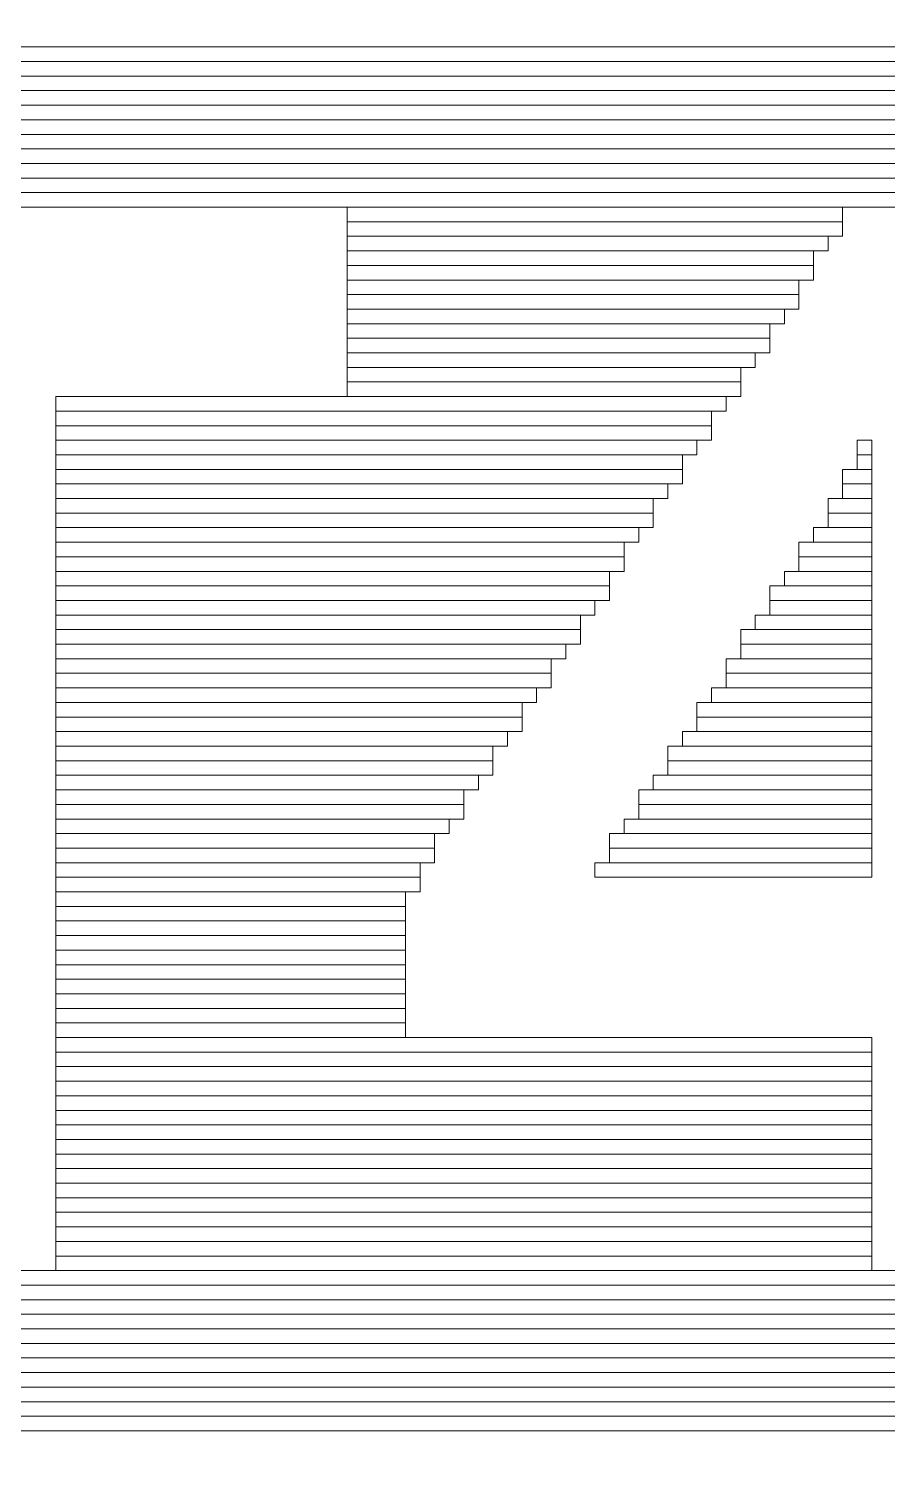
# Model space of a CAD drawing. Header units: millimetres. Extents: x -90 to 99, y -65 to 67.
# Drawn here: x 67.919 to 69.415, y 31.823 to 34.336 of the extents above; entities that cross this region are included whole.
import ezdxf

# ---------------------------------------------------------------- set-up
doc = ezdxf.new("R2010")
doc.units = ezdxf.units.MM
doc.header["$MEASUREMENT"] = 0
doc.layers.add('BG_OUTLINE', color=7, linetype='Continuous')
doc.layers.add('MA_PEN3', color=7, linetype='Continuous')

msp = doc.modelspace()

# ---------------------------------------------------------------- linework, layer by layer
at = {"layer": 'BG_OUTLINE', "color": 3, "lineweight": 9}
msp.add_open_spline([(-71.7269, -61.8795), (-71.7269, -61.8795), (-71.7343, 42.2681), (-71.7343, 42.2681), (-71.7343, 42.2681), (-71.7348, 43.0066), (-71.4419, 43.715), (-70.92, 44.2375), (-70.92, 44.2375), (-70.3982, 44.76), (-69.6866, 45.0538), (-68.9482, 45.0543), (-68.9482, 45.0543), (-68.9482, 45.0543), (75.2046, 45.0543), (75.2046, 45.0543), (75.2046, 45.0543), (76.8319, 45.0552), (78.1763, 43.7805), (78.2661, 42.1556), (78.2661, 42.1556), (78.2661, 42.1556), (78.2661, 31.2814), (78.2661, 31.2814), (78.2661, 31.2814), (78.2661, 31.2814), (72.2646, 31.2814), (72.2646, 31.2814), (72.2646, 31.2814), (72.2646, 31.2814), (72.2646, 26.9814), (72.2646, 26.9814), (72.2646, 26.9814), (72.2646, 26.9814), (78.2661, 26.9814), (78.2661, 26.9814), (78.2661, 26.9814), (78.2661, 26.9814), (78.2661, 18.6553), (78.2661, 18.6553), (78.2661, 18.6553), (78.2661, 18.6553), (72.2496, 18.6553), (72.2496, 18.6553), (72.2496, 18.6553), (72.2496, 18.6553), (72.2496, 14.3553), (72.2496, 14.3553), (72.2496, 14.3553), (72.2496, 14.3553), (78.2661, 14.3553), (78.2661, 14.3553), (78.2661, 14.3553), (78.2661, 14.3553), (78.2661, 9.255), (78.2661, 9.255), (78.2661, 9.255), (78.2661, 9.255), (72.2648, 9.255), (72.2648, 9.255), (72.2648, 9.255), (72.2648, 9.255), (72.2648, 4.955), (72.2648, 4.955), (72.2648, 4.955), (72.2648, 4.955), (78.2661, 4.955), (78.2661, 4.955), (78.2661, 4.955), (78.2661, 4.955), (78.2661, -3.3762), (78.2661, -3.3762), (78.2661, -3.3762), (78.2661, -3.3762), (72.2445, -3.3762), (72.2445, -3.3762), (72.2445, -3.3762), (72.2445, -3.3762), (72.2445, -7.6762), (72.2445, -7.6762), (72.2445, -7.6762), (72.2445, -7.6762), (78.2661, -7.6762), (78.2661, -7.6762), (78.2661, -7.6762), (78.2661, -7.6762), (78.2661, -12.7615), (78.2661, -12.7615), (78.2661, -12.7615), (78.2661, -12.7615), (72.2651, -12.7615), (72.2651, -12.7615), (72.2651, -12.7615), (72.2651, -12.7615), (72.2651, -17.0615), (72.2651, -17.0615), (72.2651, -17.0615), (72.2651, -17.0615), (78.2661, -17.0615), (78.2661, -17.0615), (78.2661, -17.0615), (78.2661, -17.0615), (78.2661, -25.4097), (78.2661, -25.4097), (78.2661, -25.4097), (78.2661, -25.4097), (72.2656, -25.4097), (72.2656, -25.4097), (72.2656, -25.4097), (72.2656, -25.4097), (72.2656, -29.7097), (72.2656, -29.7097), (72.2656, -29.7097), (72.2656, -29.7097), (78.2661, -29.7097), (78.2661, -29.7097), (78.2661, -29.7097), (78.2661, -29.7097), (78.2661, -34.793), (78.2661, -34.793), (78.2661, -34.793), (78.2661, -34.793), (72.2679, -34.793), (72.2679, -34.793), (72.2679, -34.793), (72.2679, -34.793), (72.2679, -39.0929), (72.2679, -39.0929), (72.2679, -39.0929), (72.2679, -39.0929), (78.2661, -39.0929), (78.2661, -39.0929), (78.2661, -39.0929), (78.2661, -39.0929), (78.2661, -47.4269), (78.2661, -47.4269), (78.2661, -47.4269), (78.2661, -47.4269), (72.2679, -47.4269), (72.2679, -47.4269), (72.2679, -47.4269), (72.2679, -47.4269), (72.2679, -51.7269), (72.2679, -51.7269), (72.2679, -51.7269), (72.2679, -51.7269), (78.2661, -51.7269), (78.2661, -51.7269), (78.2661, -51.7269), (78.2661, -51.7269), (78.2661, -51.8138), (78.2661, -51.8138), (78.2661, -51.8138), (78.2661, -51.8138), (78.2656, -61.8468), (78.2656, -61.8468), (78.2656, -61.8468), (78.2661, -62.6669), (77.9407, -63.4536), (77.3612, -64.0339), (77.3612, -64.0339), (76.7817, -64.6142), (75.9915, -64.9405), (75.1713, -64.941), (75.1713, -64.941), (75.1713, -64.941), (-68.6609, -64.9456), (-68.6609, -64.9456), (-68.6609, -64.9456), (-69.4735, -64.9461), (-70.2531, -64.6237), (-70.8281, -64.0495), (-70.8281, -64.0495), (-71.4031, -63.4752), (-71.7264, -62.6922), (-71.7269, -61.8795)], degree=3, knots=[0, 0, 0, 0, 0.022727, 0.022727, 0.022727, 0.022727, 0.045455, 0.045455, 0.045455, 0.045455, 0.068182, 0.068182, 0.068182, 0.068182, 0.090909, 0.090909, 0.090909, 0.090909, 0.113636, 0.113636, 0.113636, 0.113636, 0.136364, 0.136364, 0.136364, 0.136364, 0.159091, 0.159091, 0.159091, 0.159091, 0.181818, 0.181818, 0.181818, 0.181818, 0.204545, 0.204545, 0.204545, 0.204545, 0.227273, 0.227273, 0.227273, 0.227273, 0.25, 0.25, 0.25, 0.25, 0.272727, 0.272727, 0.272727, 0.272727, 0.295455, 0.295455, 0.295455, 0.295455, 0.318182, 0.318182, 0.318182, 0.318182, 0.340909, 0.340909, 0.340909, 0.340909, 0.363636, 0.363636, 0.363636, 0.363636, 0.386364, 0.386364, 0.386364, 0.386364, 0.409091, 0.409091, 0.409091, 0.409091, 0.431818, 0.431818, 0.431818, 0.431818, 0.454545, 0.454545, 0.454545, 0.454545, 0.477273, 0.477273, 0.477273, 0.477273, 0.5, 0.5, 0.5, 0.5, 0.522727, 0.522727, 0.522727, 0.522727, 0.545455, 0.545455, 0.545455, 0.545455, 0.568182, 0.568182, 0.568182, 0.568182, 0.590909, 0.590909, 0.590909, 0.590909, 0.613636, 0.613636, 0.613636, 0.613636, 0.636364, 0.636364, 0.636364, 0.636364, 0.659091, 0.659091, 0.659091, 0.659091, 0.681818, 0.681818, 0.681818, 0.681818, 0.704545, 0.704545, 0.704545, 0.704545, 0.727273, 0.727273, 0.727273, 0.727273, 0.75, 0.75, 0.75, 0.75, 0.772727, 0.772727, 0.772727, 0.772727, 0.795455, 0.795455, 0.795455, 0.795455, 0.818182, 0.818182, 0.818182, 0.818182, 0.840909, 0.840909, 0.840909, 0.840909, 0.863636, 0.863636, 0.863636, 0.863636, 0.886364, 0.886364, 0.886364, 0.886364, 0.909091, 0.909091, 0.909091, 0.909091, 0.931818, 0.931818, 0.931818, 0.931818, 0.954545, 0.954545, 0.954545, 0.954545, 0.977273, 0.977273, 0.977273, 0.977273, 1, 1, 1, 1], dxfattribs=at)
at = {"layer": 'MA_PEN3', "color": 5, "lineweight": 9}
for points in [[(63.1904, 34.2793), (63.1904, 34.2793), (63.1904, 34.3047), (63.1904, 34.3047), (63.1904, 34.3047), (63.1904, 34.3047), (70.3532, 34.3047), (70.3532, 34.3047), (70.3532, 34.3047), (70.3532, 34.3047), (70.3532, 34.2793), (70.3532, 34.2793), (70.3532, 34.2793), (70.3532, 34.2793), (63.1904, 34.2793), (63.1904, 34.2793)], [(63.1904, 34.2539), (63.1904, 34.2539), (63.1904, 34.2793), (63.1904, 34.2793), (63.1904, 34.2793), (63.1904, 34.2793), (70.3532, 34.2793), (70.3532, 34.2793), (70.3532, 34.2793), (70.3532, 34.2793), (70.3532, 34.2539), (70.3532, 34.2539), (70.3532, 34.2539), (70.3532, 34.2539), (63.1904, 34.2539), (63.1904, 34.2539)], [(63.1904, 34.2285), (63.1904, 34.2285), (63.1904, 34.2539), (63.1904, 34.2539), (63.1904, 34.2539), (63.1904, 34.2539), (70.3532, 34.2539), (70.3532, 34.2539), (70.3532, 34.2539), (70.3532, 34.2539), (70.3532, 34.2285), (70.3532, 34.2285), (70.3532, 34.2285), (70.3532, 34.2285), (63.1904, 34.2285), (63.1904, 34.2285)], [(63.1904, 34.2031), (63.1904, 34.2031), (63.1904, 34.2285), (63.1904, 34.2285), (63.1904, 34.2285), (63.1904, 34.2285), (70.3532, 34.2285), (70.3532, 34.2285), (70.3532, 34.2285), (70.3532, 34.2285), (70.3532, 34.2031), (70.3532, 34.2031), (70.3532, 34.2031), (70.3532, 34.2031), (63.1904, 34.2031), (63.1904, 34.2031)], [(63.1904, 34.1777), (63.1904, 34.1777), (63.1904, 34.2031), (63.1904, 34.2031), (63.1904, 34.2031), (63.1904, 34.2031), (70.3532, 34.2031), (70.3532, 34.2031), (70.3532, 34.2031), (70.3532, 34.2031), (70.3532, 34.1777), (70.3532, 34.1777), (70.3532, 34.1777), (70.3532, 34.1777), (63.1904, 34.1777), (63.1904, 34.1777)], [(63.1904, 34.1523), (63.1904, 34.1523), (63.1904, 34.1777), (63.1904, 34.1777), (63.1904, 34.1777), (63.1904, 34.1777), (70.3532, 34.1777), (70.3532, 34.1777), (70.3532, 34.1777), (70.3532, 34.1777), (70.3532, 34.1523), (70.3532, 34.1523), (70.3532, 34.1523), (70.3532, 34.1523), (63.1904, 34.1523), (63.1904, 34.1523)], [(63.1904, 34.1269), (63.1904, 34.1269), (63.1904, 34.1523), (63.1904, 34.1523), (63.1904, 34.1523), (63.1904, 34.1523), (70.3532, 34.1523), (70.3532, 34.1523), (70.3532, 34.1523), (70.3532, 34.1523), (70.3532, 34.1269), (70.3532, 34.1269), (70.3532, 34.1269), (70.3532, 34.1269), (63.1904, 34.1269), (63.1904, 34.1269)], [(63.1904, 34.1015), (63.1904, 34.1015), (63.1904, 34.1269), (63.1904, 34.1269), (63.1904, 34.1269), (63.1904, 34.1269), (70.3532, 34.1269), (70.3532, 34.1269), (70.3532, 34.1269), (70.3532, 34.1269), (70.3532, 34.1015), (70.3532, 34.1015), (70.3532, 34.1015), (70.3532, 34.1015), (63.1904, 34.1015), (63.1904, 34.1015)], [(63.1904, 34.0761), (63.1904, 34.0761), (63.1904, 34.1015), (63.1904, 34.1015), (63.1904, 34.1015), (63.1904, 34.1015), (70.3532, 34.1015), (70.3532, 34.1015), (70.3532, 34.1015), (70.3532, 34.1015), (70.3532, 34.0761), (70.3532, 34.0761), (70.3532, 34.0761), (70.3532, 34.0761), (63.1904, 34.0761), (63.1904, 34.0761)], [(63.1904, 34.0507), (63.1904, 34.0507), (63.1904, 34.0761), (63.1904, 34.0761), (63.1904, 34.0761), (63.1904, 34.0761), (70.3532, 34.0761), (70.3532, 34.0761), (70.3532, 34.0761), (70.3532, 34.0761), (70.3532, 34.0507), (70.3532, 34.0507), (70.3532, 34.0507), (70.3532, 34.0507), (63.1904, 34.0507), (63.1904, 34.0507)], [(64.5874, 34.0253), (64.5874, 34.0253), (64.5874, 34.0507), (64.5874, 34.0507), (64.5874, 34.0507), (64.5874, 34.0507), (70.3532, 34.0507), (70.3532, 34.0507), (70.3532, 34.0507), (70.3532, 34.0507), (70.3532, 34.0253), (70.3532, 34.0253), (70.3532, 34.0253), (70.3532, 34.0253), (64.5874, 34.0253), (64.5874, 34.0253)], [(68.4736, 33.9999), (68.4736, 33.9999), (68.4736, 34.0253), (68.4736, 34.0253), (68.4736, 34.0253), (68.4736, 34.0253), (69.3371, 34.0253), (69.3371, 34.0253), (69.3371, 34.0253), (69.3371, 34.0253), (69.3371, 33.9999), (69.3371, 33.9999), (69.3371, 33.9999), (69.3371, 33.9999), (68.4736, 33.9999), (68.4736, 33.9999)], [(68.4736, 33.9745), (68.4736, 33.9745), (68.4736, 33.9999), (68.4736, 33.9999), (68.4736, 33.9999), (68.4736, 33.9999), (69.3371, 33.9999), (69.3371, 33.9999), (69.3371, 33.9999), (69.3371, 33.9999), (69.3371, 33.9745), (69.3371, 33.9745), (69.3371, 33.9745), (69.3371, 33.9745), (68.4736, 33.9745), (68.4736, 33.9745)], [(68.4736, 33.9491), (68.4736, 33.9491), (68.4736, 33.9745), (68.4736, 33.9745), (68.4736, 33.9745), (68.4736, 33.9745), (69.3118, 33.9745), (69.3118, 33.9745), (69.3118, 33.9745), (69.3118, 33.9745), (69.3118, 33.9491), (69.3118, 33.9491), (69.3118, 33.9491), (69.3118, 33.9491), (68.4736, 33.9491), (68.4736, 33.9491)], [(68.4736, 33.9237), (68.4736, 33.9237), (68.4736, 33.9491), (68.4736, 33.9491), (68.4736, 33.9491), (68.4736, 33.9491), (69.2864, 33.9491), (69.2864, 33.9491), (69.2864, 33.9491), (69.2864, 33.9491), (69.2864, 33.9237), (69.2864, 33.9237), (69.2864, 33.9237), (69.2864, 33.9237), (68.4736, 33.9237), (68.4736, 33.9237)], [(68.4736, 33.8983), (68.4736, 33.8983), (68.4736, 33.9237), (68.4736, 33.9237), (68.4736, 33.9237), (68.4736, 33.9237), (69.2864, 33.9237), (69.2864, 33.9237), (69.2864, 33.9237), (69.2864, 33.9237), (69.2864, 33.8983), (69.2864, 33.8983), (69.2864, 33.8983), (69.2864, 33.8983), (68.4736, 33.8983), (68.4736, 33.8983)], [(68.4736, 33.8729), (68.4736, 33.8729), (68.4736, 33.8983), (68.4736, 33.8983), (68.4736, 33.8983), (68.4736, 33.8983), (69.2609, 33.8983), (69.2609, 33.8983), (69.2609, 33.8983), (69.2609, 33.8983), (69.2609, 33.8729), (69.2609, 33.8729), (69.2609, 33.8729), (69.2609, 33.8729), (68.4736, 33.8729), (68.4736, 33.8729)], [(68.4736, 33.8475), (68.4736, 33.8475), (68.4736, 33.8729), (68.4736, 33.8729), (68.4736, 33.8729), (68.4736, 33.8729), (69.2609, 33.8729), (69.2609, 33.8729), (69.2609, 33.8729), (69.2609, 33.8729), (69.2609, 33.8475), (69.2609, 33.8475), (69.2609, 33.8475), (69.2609, 33.8475), (68.4736, 33.8475), (68.4736, 33.8475)], [(68.4736, 33.8221), (68.4736, 33.8221), (68.4736, 33.8475), (68.4736, 33.8475), (68.4736, 33.8475), (68.4736, 33.8475), (69.2356, 33.8475), (69.2356, 33.8475), (69.2356, 33.8475), (69.2356, 33.8475), (69.2356, 33.8221), (69.2356, 33.8221), (69.2356, 33.8221), (69.2356, 33.8221), (68.4736, 33.8221), (68.4736, 33.8221)], [(68.4736, 33.7967), (68.4736, 33.7967), (68.4736, 33.8221), (68.4736, 33.8221), (68.4736, 33.8221), (68.4736, 33.8221), (69.2102, 33.8221), (69.2102, 33.8221), (69.2102, 33.8221), (69.2102, 33.8221), (69.2102, 33.7967), (69.2102, 33.7967), (69.2102, 33.7967), (69.2102, 33.7967), (68.4736, 33.7967), (68.4736, 33.7967)], [(68.4736, 33.7713), (68.4736, 33.7713), (68.4736, 33.7967), (68.4736, 33.7967), (68.4736, 33.7967), (68.4736, 33.7967), (69.2102, 33.7967), (69.2102, 33.7967), (69.2102, 33.7967), (69.2102, 33.7967), (69.2102, 33.7713), (69.2102, 33.7713), (69.2102, 33.7713), (69.2102, 33.7713), (68.4736, 33.7713), (68.4736, 33.7713)], [(68.4736, 33.7459), (68.4736, 33.7459), (68.4736, 33.7713), (68.4736, 33.7713), (68.4736, 33.7713), (68.4736, 33.7713), (69.1847, 33.7713), (69.1847, 33.7713), (69.1847, 33.7713), (69.1847, 33.7713), (69.1847, 33.7459), (69.1847, 33.7459), (69.1847, 33.7459), (69.1847, 33.7459), (68.4736, 33.7459), (68.4736, 33.7459)], [(68.4736, 33.7205), (68.4736, 33.7205), (68.4736, 33.7459), (68.4736, 33.7459), (68.4736, 33.7459), (68.4736, 33.7459), (69.1594, 33.7459), (69.1594, 33.7459), (69.1594, 33.7459), (69.1594, 33.7459), (69.1594, 33.7205), (69.1594, 33.7205), (69.1594, 33.7205), (69.1594, 33.7205), (68.4736, 33.7205), (68.4736, 33.7205)], [(68.4736, 33.6951), (68.4736, 33.6951), (68.4736, 33.7205), (68.4736, 33.7205), (68.4736, 33.7205), (68.4736, 33.7205), (69.1594, 33.7205), (69.1594, 33.7205), (69.1594, 33.7205), (69.1594, 33.7205), (69.1594, 33.6951), (69.1594, 33.6951), (69.1594, 33.6951), (69.1594, 33.6951), (68.4736, 33.6951), (68.4736, 33.6951)], [(67.9656, 33.6697), (67.9656, 33.6697), (67.9656, 33.6951), (67.9656, 33.6951), (67.9656, 33.6951), (67.9656, 33.6951), (69.134, 33.6951), (69.134, 33.6951), (69.134, 33.6951), (69.134, 33.6951), (69.134, 33.6697), (69.134, 33.6697), (69.134, 33.6697), (69.134, 33.6697), (67.9656, 33.6697), (67.9656, 33.6697)], [(67.9656, 33.6443), (67.9656, 33.6443), (67.9656, 33.6697), (67.9656, 33.6697), (67.9656, 33.6697), (67.9656, 33.6697), (69.1085, 33.6697), (69.1085, 33.6697), (69.1085, 33.6697), (69.1085, 33.6697), (69.1085, 33.6443), (69.1085, 33.6443), (69.1085, 33.6443), (69.1085, 33.6443), (67.9656, 33.6443), (67.9656, 33.6443)], [(67.9656, 33.6189), (67.9656, 33.6189), (67.9656, 33.6443), (67.9656, 33.6443), (67.9656, 33.6443), (67.9656, 33.6443), (69.1085, 33.6443), (69.1085, 33.6443), (69.1085, 33.6443), (69.1085, 33.6443), (69.1085, 33.6189), (69.1085, 33.6189), (69.1085, 33.6189), (69.1085, 33.6189), (67.9656, 33.6189), (67.9656, 33.6189)], [(67.9656, 33.5935), (67.9656, 33.5935), (67.9656, 33.6189), (67.9656, 33.6189), (67.9656, 33.6189), (67.9656, 33.6189), (69.0832, 33.6189), (69.0832, 33.6189), (69.0832, 33.6189), (69.0832, 33.6189), (69.0832, 33.5935), (69.0832, 33.5935), (69.0832, 33.5935), (69.0832, 33.5935), (67.9656, 33.5935), (67.9656, 33.5935)], [(69.3626, 33.5935), (69.3626, 33.5935), (69.3626, 33.6189), (69.3626, 33.6189), (69.3626, 33.6189), (69.3626, 33.6189), (69.388, 33.6189), (69.388, 33.6189), (69.388, 33.6189), (69.388, 33.6189), (69.388, 33.5935), (69.388, 33.5935), (69.388, 33.5935), (69.388, 33.5935), (69.3626, 33.5935), (69.3626, 33.5935)], [(67.9656, 33.5681), (67.9656, 33.5681), (67.9656, 33.5935), (67.9656, 33.5935), (67.9656, 33.5935), (67.9656, 33.5935), (69.0578, 33.5935), (69.0578, 33.5935), (69.0578, 33.5935), (69.0578, 33.5935), (69.0578, 33.5681), (69.0578, 33.5681), (69.0578, 33.5681), (69.0578, 33.5681), (67.9656, 33.5681), (67.9656, 33.5681)], [(69.3626, 33.5681), (69.3626, 33.5681), (69.3626, 33.5935), (69.3626, 33.5935), (69.3626, 33.5935), (69.3626, 33.5935), (69.388, 33.5935), (69.388, 33.5935), (69.388, 33.5935), (69.388, 33.5935), (69.388, 33.5681), (69.388, 33.5681), (69.388, 33.5681), (69.388, 33.5681), (69.3626, 33.5681), (69.3626, 33.5681)], [(67.9656, 33.5427), (67.9656, 33.5427), (67.9656, 33.5681), (67.9656, 33.5681), (67.9656, 33.5681), (67.9656, 33.5681), (69.0578, 33.5681), (69.0578, 33.5681), (69.0578, 33.5681), (69.0578, 33.5681), (69.0578, 33.5427), (69.0578, 33.5427), (69.0578, 33.5427), (69.0578, 33.5427), (67.9656, 33.5427), (67.9656, 33.5427)], [(69.3371, 33.5427), (69.3371, 33.5427), (69.3371, 33.5681), (69.3371, 33.5681), (69.3371, 33.5681), (69.3371, 33.5681), (69.388, 33.5681), (69.388, 33.5681), (69.388, 33.5681), (69.388, 33.5681), (69.388, 33.5427), (69.388, 33.5427), (69.388, 33.5427), (69.388, 33.5427), (69.3371, 33.5427), (69.3371, 33.5427)], [(67.9656, 33.5173), (67.9656, 33.5173), (67.9656, 33.5427), (67.9656, 33.5427), (67.9656, 33.5427), (67.9656, 33.5427), (69.0323, 33.5427), (69.0323, 33.5427), (69.0323, 33.5427), (69.0323, 33.5427), (69.0323, 33.5173), (69.0323, 33.5173), (69.0323, 33.5173), (69.0323, 33.5173), (67.9656, 33.5173), (67.9656, 33.5173)], [(69.3371, 33.5173), (69.3371, 33.5173), (69.3371, 33.5427), (69.3371, 33.5427), (69.3371, 33.5427), (69.3371, 33.5427), (69.388, 33.5427), (69.388, 33.5427), (69.388, 33.5427), (69.388, 33.5427), (69.388, 33.5173), (69.388, 33.5173), (69.388, 33.5173), (69.388, 33.5173), (69.3371, 33.5173), (69.3371, 33.5173)], [(67.9656, 33.4919), (67.9656, 33.4919), (67.9656, 33.5173), (67.9656, 33.5173), (67.9656, 33.5173), (67.9656, 33.5173), (69.007, 33.5173), (69.007, 33.5173), (69.007, 33.5173), (69.007, 33.5173), (69.007, 33.4919), (69.007, 33.4919), (69.007, 33.4919), (69.007, 33.4919), (67.9656, 33.4919), (67.9656, 33.4919)], [(69.3118, 33.4919), (69.3118, 33.4919), (69.3118, 33.5173), (69.3118, 33.5173), (69.3118, 33.5173), (69.3118, 33.5173), (69.388, 33.5173), (69.388, 33.5173), (69.388, 33.5173), (69.388, 33.5173), (69.388, 33.4919), (69.388, 33.4919), (69.388, 33.4919), (69.388, 33.4919), (69.3118, 33.4919), (69.3118, 33.4919)], [(67.9656, 33.4665), (67.9656, 33.4665), (67.9656, 33.4919), (67.9656, 33.4919), (67.9656, 33.4919), (67.9656, 33.4919), (69.007, 33.4919), (69.007, 33.4919), (69.007, 33.4919), (69.007, 33.4919), (69.007, 33.4665), (69.007, 33.4665), (69.007, 33.4665), (69.007, 33.4665), (67.9656, 33.4665), (67.9656, 33.4665)], [(69.3118, 33.4665), (69.3118, 33.4665), (69.3118, 33.4919), (69.3118, 33.4919), (69.3118, 33.4919), (69.3118, 33.4919), (69.388, 33.4919), (69.388, 33.4919), (69.388, 33.4919), (69.388, 33.4919), (69.388, 33.4665), (69.388, 33.4665), (69.388, 33.4665), (69.388, 33.4665), (69.3118, 33.4665), (69.3118, 33.4665)], [(67.9656, 33.4411), (67.9656, 33.4411), (67.9656, 33.4665), (67.9656, 33.4665), (67.9656, 33.4665), (67.9656, 33.4665), (68.9816, 33.4665), (68.9816, 33.4665), (68.9816, 33.4665), (68.9816, 33.4665), (68.9816, 33.4411), (68.9816, 33.4411), (68.9816, 33.4411), (68.9816, 33.4411), (67.9656, 33.4411), (67.9656, 33.4411)], [(69.2864, 33.4411), (69.2864, 33.4411), (69.2864, 33.4665), (69.2864, 33.4665), (69.2864, 33.4665), (69.2864, 33.4665), (69.388, 33.4665), (69.388, 33.4665), (69.388, 33.4665), (69.388, 33.4665), (69.388, 33.4411), (69.388, 33.4411), (69.388, 33.4411), (69.388, 33.4411), (69.2864, 33.4411), (69.2864, 33.4411)], [(67.9656, 33.4157), (67.9656, 33.4157), (67.9656, 33.4411), (67.9656, 33.4411), (67.9656, 33.4411), (67.9656, 33.4411), (68.9561, 33.4411), (68.9561, 33.4411), (68.9561, 33.4411), (68.9561, 33.4411), (68.9561, 33.4157), (68.9561, 33.4157), (68.9561, 33.4157), (68.9561, 33.4157), (67.9656, 33.4157), (67.9656, 33.4157)], [(69.2609, 33.4157), (69.2609, 33.4157), (69.2609, 33.4411), (69.2609, 33.4411), (69.2609, 33.4411), (69.2609, 33.4411), (69.388, 33.4411), (69.388, 33.4411), (69.388, 33.4411), (69.388, 33.4411), (69.388, 33.4157), (69.388, 33.4157), (69.388, 33.4157), (69.388, 33.4157), (69.2609, 33.4157), (69.2609, 33.4157)], [(67.9656, 33.3903), (67.9656, 33.3903), (67.9656, 33.4157), (67.9656, 33.4157), (67.9656, 33.4157), (67.9656, 33.4157), (68.9561, 33.4157), (68.9561, 33.4157), (68.9561, 33.4157), (68.9561, 33.4157), (68.9561, 33.3903), (68.9561, 33.3903), (68.9561, 33.3903), (68.9561, 33.3903), (67.9656, 33.3903), (67.9656, 33.3903)], [(69.2609, 33.3903), (69.2609, 33.3903), (69.2609, 33.4157), (69.2609, 33.4157), (69.2609, 33.4157), (69.2609, 33.4157), (69.388, 33.4157), (69.388, 33.4157), (69.388, 33.4157), (69.388, 33.4157), (69.388, 33.3903), (69.388, 33.3903), (69.388, 33.3903), (69.388, 33.3903), (69.2609, 33.3903), (69.2609, 33.3903)], [(67.9656, 33.3649), (67.9656, 33.3649), (67.9656, 33.3903), (67.9656, 33.3903), (67.9656, 33.3903), (67.9656, 33.3903), (68.9308, 33.3903), (68.9308, 33.3903), (68.9308, 33.3903), (68.9308, 33.3903), (68.9308, 33.3649), (68.9308, 33.3649), (68.9308, 33.3649), (68.9308, 33.3649), (67.9656, 33.3649), (67.9656, 33.3649)], [(69.2356, 33.3649), (69.2356, 33.3649), (69.2356, 33.3903), (69.2356, 33.3903), (69.2356, 33.3903), (69.2356, 33.3903), (69.388, 33.3903), (69.388, 33.3903), (69.388, 33.3903), (69.388, 33.3903), (69.388, 33.3649), (69.388, 33.3649), (69.388, 33.3649), (69.388, 33.3649), (69.2356, 33.3649), (69.2356, 33.3649)], [(67.9656, 33.3395), (67.9656, 33.3395), (67.9656, 33.3649), (67.9656, 33.3649), (67.9656, 33.3649), (67.9656, 33.3649), (68.9308, 33.3649), (68.9308, 33.3649), (68.9308, 33.3649), (68.9308, 33.3649), (68.9308, 33.3395), (68.9308, 33.3395), (68.9308, 33.3395), (68.9308, 33.3395), (67.9656, 33.3395), (67.9656, 33.3395)], [(69.2102, 33.3395), (69.2102, 33.3395), (69.2102, 33.3649), (69.2102, 33.3649), (69.2102, 33.3649), (69.2102, 33.3649), (69.388, 33.3649), (69.388, 33.3649), (69.388, 33.3649), (69.388, 33.3649), (69.388, 33.3395), (69.388, 33.3395), (69.388, 33.3395), (69.388, 33.3395), (69.2102, 33.3395), (69.2102, 33.3395)], [(67.9656, 33.3141), (67.9656, 33.3141), (67.9656, 33.3395), (67.9656, 33.3395), (67.9656, 33.3395), (67.9656, 33.3395), (68.9054, 33.3395), (68.9054, 33.3395), (68.9054, 33.3395), (68.9054, 33.3395), (68.9054, 33.3141), (68.9054, 33.3141), (68.9054, 33.3141), (68.9054, 33.3141), (67.9656, 33.3141), (67.9656, 33.3141)], [(69.2102, 33.3141), (69.2102, 33.3141), (69.2102, 33.3395), (69.2102, 33.3395), (69.2102, 33.3395), (69.2102, 33.3395), (69.388, 33.3395), (69.388, 33.3395), (69.388, 33.3395), (69.388, 33.3395), (69.388, 33.3141), (69.388, 33.3141), (69.388, 33.3141), (69.388, 33.3141), (69.2102, 33.3141), (69.2102, 33.3141)], [(67.9656, 33.2887), (67.9656, 33.2887), (67.9656, 33.3141), (67.9656, 33.3141), (67.9656, 33.3141), (67.9656, 33.3141), (68.8799, 33.3141), (68.8799, 33.3141), (68.8799, 33.3141), (68.8799, 33.3141), (68.8799, 33.2887), (68.8799, 33.2887), (68.8799, 33.2887), (68.8799, 33.2887), (67.9656, 33.2887), (67.9656, 33.2887)], [(69.1847, 33.2887), (69.1847, 33.2887), (69.1847, 33.3141), (69.1847, 33.3141), (69.1847, 33.3141), (69.1847, 33.3141), (69.388, 33.3141), (69.388, 33.3141), (69.388, 33.3141), (69.388, 33.3141), (69.388, 33.2887), (69.388, 33.2887), (69.388, 33.2887), (69.388, 33.2887), (69.1847, 33.2887), (69.1847, 33.2887)], [(67.9656, 33.2633), (67.9656, 33.2633), (67.9656, 33.2887), (67.9656, 33.2887), (67.9656, 33.2887), (67.9656, 33.2887), (68.8799, 33.2887), (68.8799, 33.2887), (68.8799, 33.2887), (68.8799, 33.2887), (68.8799, 33.2633), (68.8799, 33.2633), (68.8799, 33.2633), (68.8799, 33.2633), (67.9656, 33.2633), (67.9656, 33.2633)], [(69.1594, 33.2633), (69.1594, 33.2633), (69.1594, 33.2887), (69.1594, 33.2887), (69.1594, 33.2887), (69.1594, 33.2887), (69.388, 33.2887), (69.388, 33.2887), (69.388, 33.2887), (69.388, 33.2887), (69.388, 33.2633), (69.388, 33.2633), (69.388, 33.2633), (69.388, 33.2633), (69.1594, 33.2633), (69.1594, 33.2633)], [(67.9656, 33.2379), (67.9656, 33.2379), (67.9656, 33.2633), (67.9656, 33.2633), (67.9656, 33.2633), (67.9656, 33.2633), (68.8546, 33.2633), (68.8546, 33.2633), (68.8546, 33.2633), (68.8546, 33.2633), (68.8546, 33.2379), (68.8546, 33.2379), (68.8546, 33.2379), (68.8546, 33.2379), (67.9656, 33.2379), (67.9656, 33.2379)], [(69.1594, 33.2379), (69.1594, 33.2379), (69.1594, 33.2633), (69.1594, 33.2633), (69.1594, 33.2633), (69.1594, 33.2633), (69.388, 33.2633), (69.388, 33.2633), (69.388, 33.2633), (69.388, 33.2633), (69.388, 33.2379), (69.388, 33.2379), (69.388, 33.2379), (69.388, 33.2379), (69.1594, 33.2379), (69.1594, 33.2379)], [(67.9656, 33.2125), (67.9656, 33.2125), (67.9656, 33.2379), (67.9656, 33.2379), (67.9656, 33.2379), (67.9656, 33.2379), (68.8292, 33.2379), (68.8292, 33.2379), (68.8292, 33.2379), (68.8292, 33.2379), (68.8292, 33.2125), (68.8292, 33.2125), (68.8292, 33.2125), (68.8292, 33.2125), (67.9656, 33.2125), (67.9656, 33.2125)], [(69.134, 33.2125), (69.134, 33.2125), (69.134, 33.2379), (69.134, 33.2379), (69.134, 33.2379), (69.134, 33.2379), (69.388, 33.2379), (69.388, 33.2379), (69.388, 33.2379), (69.388, 33.2379), (69.388, 33.2125), (69.388, 33.2125), (69.388, 33.2125), (69.388, 33.2125), (69.134, 33.2125), (69.134, 33.2125)], [(67.9656, 33.1871), (67.9656, 33.1871), (67.9656, 33.2125), (67.9656, 33.2125), (67.9656, 33.2125), (67.9656, 33.2125), (68.8292, 33.2125), (68.8292, 33.2125), (68.8292, 33.2125), (68.8292, 33.2125), (68.8292, 33.1871), (68.8292, 33.1871), (68.8292, 33.1871), (68.8292, 33.1871), (67.9656, 33.1871), (67.9656, 33.1871)], [(69.134, 33.1871), (69.134, 33.1871), (69.134, 33.2125), (69.134, 33.2125), (69.134, 33.2125), (69.134, 33.2125), (69.388, 33.2125), (69.388, 33.2125), (69.388, 33.2125), (69.388, 33.2125), (69.388, 33.1871), (69.388, 33.1871), (69.388, 33.1871), (69.388, 33.1871), (69.134, 33.1871), (69.134, 33.1871)], [(67.9656, 33.1617), (67.9656, 33.1617), (67.9656, 33.1871), (67.9656, 33.1871), (67.9656, 33.1871), (67.9656, 33.1871), (68.8037, 33.1871), (68.8037, 33.1871), (68.8037, 33.1871), (68.8037, 33.1871), (68.8037, 33.1617), (68.8037, 33.1617), (68.8037, 33.1617), (68.8037, 33.1617), (67.9656, 33.1617), (67.9656, 33.1617)], [(69.1085, 33.1617), (69.1085, 33.1617), (69.1085, 33.1871), (69.1085, 33.1871), (69.1085, 33.1871), (69.1085, 33.1871), (69.388, 33.1871), (69.388, 33.1871), (69.388, 33.1871), (69.388, 33.1871), (69.388, 33.1617), (69.388, 33.1617), (69.388, 33.1617), (69.388, 33.1617), (69.1085, 33.1617), (69.1085, 33.1617)], [(67.9656, 33.1363), (67.9656, 33.1363), (67.9656, 33.1617), (67.9656, 33.1617), (67.9656, 33.1617), (67.9656, 33.1617), (68.7784, 33.1617), (68.7784, 33.1617), (68.7784, 33.1617), (68.7784, 33.1617), (68.7784, 33.1363), (68.7784, 33.1363), (68.7784, 33.1363), (68.7784, 33.1363), (67.9656, 33.1363), (67.9656, 33.1363)], [(69.0832, 33.1363), (69.0832, 33.1363), (69.0832, 33.1617), (69.0832, 33.1617), (69.0832, 33.1617), (69.0832, 33.1617), (69.388, 33.1617), (69.388, 33.1617), (69.388, 33.1617), (69.388, 33.1617), (69.388, 33.1363), (69.388, 33.1363), (69.388, 33.1363), (69.388, 33.1363), (69.0832, 33.1363), (69.0832, 33.1363)], [(67.9656, 33.1109), (67.9656, 33.1109), (67.9656, 33.1363), (67.9656, 33.1363), (67.9656, 33.1363), (67.9656, 33.1363), (68.7784, 33.1363), (68.7784, 33.1363), (68.7784, 33.1363), (68.7784, 33.1363), (68.7784, 33.1109), (68.7784, 33.1109), (68.7784, 33.1109), (68.7784, 33.1109), (67.9656, 33.1109), (67.9656, 33.1109)], [(69.0832, 33.1109), (69.0832, 33.1109), (69.0832, 33.1363), (69.0832, 33.1363), (69.0832, 33.1363), (69.0832, 33.1363), (69.388, 33.1363), (69.388, 33.1363), (69.388, 33.1363), (69.388, 33.1363), (69.388, 33.1109), (69.388, 33.1109), (69.388, 33.1109), (69.388, 33.1109), (69.0832, 33.1109), (69.0832, 33.1109)], [(67.9656, 33.0855), (67.9656, 33.0855), (67.9656, 33.1109), (67.9656, 33.1109), (67.9656, 33.1109), (67.9656, 33.1109), (68.753, 33.1109), (68.753, 33.1109), (68.753, 33.1109), (68.753, 33.1109), (68.753, 33.0855), (68.753, 33.0855), (68.753, 33.0855), (68.753, 33.0855), (67.9656, 33.0855), (67.9656, 33.0855)], [(69.0578, 33.0855), (69.0578, 33.0855), (69.0578, 33.1109), (69.0578, 33.1109), (69.0578, 33.1109), (69.0578, 33.1109), (69.388, 33.1109), (69.388, 33.1109), (69.388, 33.1109), (69.388, 33.1109), (69.388, 33.0855), (69.388, 33.0855), (69.388, 33.0855), (69.388, 33.0855), (69.0578, 33.0855), (69.0578, 33.0855)], [(67.9656, 33.0601), (67.9656, 33.0601), (67.9656, 33.0855), (67.9656, 33.0855), (67.9656, 33.0855), (67.9656, 33.0855), (68.7275, 33.0855), (68.7275, 33.0855), (68.7275, 33.0855), (68.7275, 33.0855), (68.7275, 33.0601), (68.7275, 33.0601), (68.7275, 33.0601), (68.7275, 33.0601), (67.9656, 33.0601), (67.9656, 33.0601)], [(69.0323, 33.0601), (69.0323, 33.0601), (69.0323, 33.0855), (69.0323, 33.0855), (69.0323, 33.0855), (69.0323, 33.0855), (69.388, 33.0855), (69.388, 33.0855), (69.388, 33.0855), (69.388, 33.0855), (69.388, 33.0601), (69.388, 33.0601), (69.388, 33.0601), (69.388, 33.0601), (69.0323, 33.0601), (69.0323, 33.0601)], [(67.9656, 33.0347), (67.9656, 33.0347), (67.9656, 33.0601), (67.9656, 33.0601), (67.9656, 33.0601), (67.9656, 33.0601), (68.7275, 33.0601), (68.7275, 33.0601), (68.7275, 33.0601), (68.7275, 33.0601), (68.7275, 33.0347), (68.7275, 33.0347), (68.7275, 33.0347), (68.7275, 33.0347), (67.9656, 33.0347), (67.9656, 33.0347)], [(69.0323, 33.0347), (69.0323, 33.0347), (69.0323, 33.0601), (69.0323, 33.0601), (69.0323, 33.0601), (69.0323, 33.0601), (69.388, 33.0601), (69.388, 33.0601), (69.388, 33.0601), (69.388, 33.0601), (69.388, 33.0347), (69.388, 33.0347), (69.388, 33.0347), (69.388, 33.0347), (69.0323, 33.0347), (69.0323, 33.0347)], [(67.9656, 33.0093), (67.9656, 33.0093), (67.9656, 33.0347), (67.9656, 33.0347), (67.9656, 33.0347), (67.9656, 33.0347), (68.7022, 33.0347), (68.7022, 33.0347), (68.7022, 33.0347), (68.7022, 33.0347), (68.7022, 33.0093), (68.7022, 33.0093), (68.7022, 33.0093), (68.7022, 33.0093), (67.9656, 33.0093), (67.9656, 33.0093)], [(69.007, 33.0093), (69.007, 33.0093), (69.007, 33.0347), (69.007, 33.0347), (69.007, 33.0347), (69.007, 33.0347), (69.388, 33.0347), (69.388, 33.0347), (69.388, 33.0347), (69.388, 33.0347), (69.388, 33.0093), (69.388, 33.0093), (69.388, 33.0093), (69.388, 33.0093), (69.007, 33.0093), (69.007, 33.0093)], [(67.9656, 32.9839), (67.9656, 32.9839), (67.9656, 33.0093), (67.9656, 33.0093), (67.9656, 33.0093), (67.9656, 33.0093), (68.6768, 33.0093), (68.6768, 33.0093), (68.6768, 33.0093), (68.6768, 33.0093), (68.6768, 32.9839), (68.6768, 32.9839), (68.6768, 32.9839), (68.6768, 32.9839), (67.9656, 32.9839), (67.9656, 32.9839)], [(68.9816, 32.9839), (68.9816, 32.9839), (68.9816, 33.0093), (68.9816, 33.0093), (68.9816, 33.0093), (68.9816, 33.0093), (69.388, 33.0093), (69.388, 33.0093), (69.388, 33.0093), (69.388, 33.0093), (69.388, 32.9839), (69.388, 32.9839), (69.388, 32.9839), (69.388, 32.9839), (68.9816, 32.9839), (68.9816, 32.9839)], [(67.9656, 32.9585), (67.9656, 32.9585), (67.9656, 32.9839), (67.9656, 32.9839), (67.9656, 32.9839), (67.9656, 32.9839), (68.6768, 32.9839), (68.6768, 32.9839), (68.6768, 32.9839), (68.6768, 32.9839), (68.6768, 32.9585), (68.6768, 32.9585), (68.6768, 32.9585), (68.6768, 32.9585), (67.9656, 32.9585), (67.9656, 32.9585)], [(68.9816, 32.9585), (68.9816, 32.9585), (68.9816, 32.9839), (68.9816, 32.9839), (68.9816, 32.9839), (68.9816, 32.9839), (69.388, 32.9839), (69.388, 32.9839), (69.388, 32.9839), (69.388, 32.9839), (69.388, 32.9585), (69.388, 32.9585), (69.388, 32.9585), (69.388, 32.9585), (68.9816, 32.9585), (68.9816, 32.9585)], [(67.9656, 32.9331), (67.9656, 32.9331), (67.9656, 32.9585), (67.9656, 32.9585), (67.9656, 32.9585), (67.9656, 32.9585), (68.6513, 32.9585), (68.6513, 32.9585), (68.6513, 32.9585), (68.6513, 32.9585), (68.6513, 32.9331), (68.6513, 32.9331), (68.6513, 32.9331), (68.6513, 32.9331), (67.9656, 32.9331), (67.9656, 32.9331)], [(68.9561, 32.9331), (68.9561, 32.9331), (68.9561, 32.9585), (68.9561, 32.9585), (68.9561, 32.9585), (68.9561, 32.9585), (69.388, 32.9585), (69.388, 32.9585), (69.388, 32.9585), (69.388, 32.9585), (69.388, 32.9331), (69.388, 32.9331), (69.388, 32.9331), (69.388, 32.9331), (68.9561, 32.9331), (68.9561, 32.9331)], [(67.9656, 32.9077), (67.9656, 32.9077), (67.9656, 32.9331), (67.9656, 32.9331), (67.9656, 32.9331), (67.9656, 32.9331), (68.626, 32.9331), (68.626, 32.9331), (68.626, 32.9331), (68.626, 32.9331), (68.626, 32.9077), (68.626, 32.9077), (68.626, 32.9077), (68.626, 32.9077), (67.9656, 32.9077), (67.9656, 32.9077)], [(68.9308, 32.9077), (68.9308, 32.9077), (68.9308, 32.9331), (68.9308, 32.9331), (68.9308, 32.9331), (68.9308, 32.9331), (69.388, 32.9331), (69.388, 32.9331), (69.388, 32.9331), (69.388, 32.9331), (69.388, 32.9077), (69.388, 32.9077), (69.388, 32.9077), (69.388, 32.9077), (68.9308, 32.9077), (68.9308, 32.9077)], [(67.9656, 32.8823), (67.9656, 32.8823), (67.9656, 32.9077), (67.9656, 32.9077), (67.9656, 32.9077), (67.9656, 32.9077), (68.626, 32.9077), (68.626, 32.9077), (68.626, 32.9077), (68.626, 32.9077), (68.626, 32.8823), (68.626, 32.8823), (68.626, 32.8823), (68.626, 32.8823), (67.9656, 32.8823), (67.9656, 32.8823)], [(68.9308, 32.8823), (68.9308, 32.8823), (68.9308, 32.9077), (68.9308, 32.9077), (68.9308, 32.9077), (68.9308, 32.9077), (69.388, 32.9077), (69.388, 32.9077), (69.388, 32.9077), (69.388, 32.9077), (69.388, 32.8823), (69.388, 32.8823), (69.388, 32.8823), (69.388, 32.8823), (68.9308, 32.8823), (68.9308, 32.8823)], [(67.9656, 32.8569), (67.9656, 32.8569), (67.9656, 32.8823), (67.9656, 32.8823), (67.9656, 32.8823), (67.9656, 32.8823), (68.6006, 32.8823), (68.6006, 32.8823), (68.6006, 32.8823), (68.6006, 32.8823), (68.6006, 32.8569), (68.6006, 32.8569), (68.6006, 32.8569), (68.6006, 32.8569), (67.9656, 32.8569), (67.9656, 32.8569)], [(68.9054, 32.8569), (68.9054, 32.8569), (68.9054, 32.8823), (68.9054, 32.8823), (68.9054, 32.8823), (68.9054, 32.8823), (69.388, 32.8823), (69.388, 32.8823), (69.388, 32.8823), (69.388, 32.8823), (69.388, 32.8569), (69.388, 32.8569), (69.388, 32.8569), (69.388, 32.8569), (68.9054, 32.8569), (68.9054, 32.8569)], [(67.9656, 32.8315), (67.9656, 32.8315), (67.9656, 32.8569), (67.9656, 32.8569), (67.9656, 32.8569), (67.9656, 32.8569), (68.6006, 32.8569), (68.6006, 32.8569), (68.6006, 32.8569), (68.6006, 32.8569), (68.6006, 32.8315), (68.6006, 32.8315), (68.6006, 32.8315), (68.6006, 32.8315), (67.9656, 32.8315), (67.9656, 32.8315)], [(67.9656, 32.8061), (67.9656, 32.8061), (67.9656, 32.8315), (67.9656, 32.8315), (67.9656, 32.8315), (67.9656, 32.8315), (68.5751, 32.8315), (68.5751, 32.8315), (68.5751, 32.8315), (68.5751, 32.8315), (68.5751, 32.8061), (68.5751, 32.8061), (68.5751, 32.8061), (68.5751, 32.8061), (67.9656, 32.8061), (67.9656, 32.8061)], [(67.9656, 32.7807), (67.9656, 32.7807), (67.9656, 32.8061), (67.9656, 32.8061), (67.9656, 32.8061), (67.9656, 32.8061), (68.5751, 32.8061), (68.5751, 32.8061), (68.5751, 32.8061), (68.5751, 32.8061), (68.5751, 32.7807), (68.5751, 32.7807), (68.5751, 32.7807), (68.5751, 32.7807), (67.9656, 32.7807), (67.9656, 32.7807)], [(67.9656, 32.7553), (67.9656, 32.7553), (67.9656, 32.7807), (67.9656, 32.7807), (67.9656, 32.7807), (67.9656, 32.7807), (68.5751, 32.7807), (68.5751, 32.7807), (68.5751, 32.7807), (68.5751, 32.7807), (68.5751, 32.7553), (68.5751, 32.7553), (68.5751, 32.7553), (68.5751, 32.7553), (67.9656, 32.7553), (67.9656, 32.7553)], [(67.9656, 32.7299), (67.9656, 32.7299), (67.9656, 32.7553), (67.9656, 32.7553), (67.9656, 32.7553), (67.9656, 32.7553), (68.5751, 32.7553), (68.5751, 32.7553), (68.5751, 32.7553), (68.5751, 32.7553), (68.5751, 32.7299), (68.5751, 32.7299), (68.5751, 32.7299), (68.5751, 32.7299), (67.9656, 32.7299), (67.9656, 32.7299)], [(67.9656, 32.7045), (67.9656, 32.7045), (67.9656, 32.7299), (67.9656, 32.7299), (67.9656, 32.7299), (67.9656, 32.7299), (68.5751, 32.7299), (68.5751, 32.7299), (68.5751, 32.7299), (68.5751, 32.7299), (68.5751, 32.7045), (68.5751, 32.7045), (68.5751, 32.7045), (68.5751, 32.7045), (67.9656, 32.7045), (67.9656, 32.7045)], [(67.9656, 32.6791), (67.9656, 32.6791), (67.9656, 32.7045), (67.9656, 32.7045), (67.9656, 32.7045), (67.9656, 32.7045), (68.5751, 32.7045), (68.5751, 32.7045), (68.5751, 32.7045), (68.5751, 32.7045), (68.5751, 32.6791), (68.5751, 32.6791), (68.5751, 32.6791), (68.5751, 32.6791), (67.9656, 32.6791), (67.9656, 32.6791)], [(67.9656, 32.6537), (67.9656, 32.6537), (67.9656, 32.6791), (67.9656, 32.6791), (67.9656, 32.6791), (67.9656, 32.6791), (68.5751, 32.6791), (68.5751, 32.6791), (68.5751, 32.6791), (68.5751, 32.6791), (68.5751, 32.6537), (68.5751, 32.6537), (68.5751, 32.6537), (68.5751, 32.6537), (67.9656, 32.6537), (67.9656, 32.6537)], [(67.9656, 32.6283), (67.9656, 32.6283), (67.9656, 32.6537), (67.9656, 32.6537), (67.9656, 32.6537), (67.9656, 32.6537), (68.5751, 32.6537), (68.5751, 32.6537), (68.5751, 32.6537), (68.5751, 32.6537), (68.5751, 32.6283), (68.5751, 32.6283), (68.5751, 32.6283), (68.5751, 32.6283), (67.9656, 32.6283), (67.9656, 32.6283)], [(67.9656, 32.6029), (67.9656, 32.6029), (67.9656, 32.6283), (67.9656, 32.6283), (67.9656, 32.6283), (67.9656, 32.6283), (68.5751, 32.6283), (68.5751, 32.6283), (68.5751, 32.6283), (68.5751, 32.6283), (68.5751, 32.6029), (68.5751, 32.6029), (68.5751, 32.6029), (68.5751, 32.6029), (67.9656, 32.6029), (67.9656, 32.6029)], [(67.9656, 32.5775), (67.9656, 32.5775), (67.9656, 32.6029), (67.9656, 32.6029), (67.9656, 32.6029), (67.9656, 32.6029), (68.5751, 32.6029), (68.5751, 32.6029), (68.5751, 32.6029), (68.5751, 32.6029), (68.5751, 32.5775), (68.5751, 32.5775), (68.5751, 32.5775), (68.5751, 32.5775), (67.9656, 32.5775), (67.9656, 32.5775)], [(67.9656, 32.5521), (67.9656, 32.5521), (67.9656, 32.5775), (67.9656, 32.5775), (67.9656, 32.5775), (67.9656, 32.5775), (69.388, 32.5775), (69.388, 32.5775), (69.388, 32.5775), (69.388, 32.5775), (69.388, 32.5521), (69.388, 32.5521), (69.388, 32.5521), (69.388, 32.5521), (67.9656, 32.5521), (67.9656, 32.5521)], [(67.9656, 32.5267), (67.9656, 32.5267), (67.9656, 32.5521), (67.9656, 32.5521), (67.9656, 32.5521), (67.9656, 32.5521), (69.388, 32.5521), (69.388, 32.5521), (69.388, 32.5521), (69.388, 32.5521), (69.388, 32.5267), (69.388, 32.5267), (69.388, 32.5267), (69.388, 32.5267), (67.9656, 32.5267), (67.9656, 32.5267)], [(67.9656, 32.5013), (67.9656, 32.5013), (67.9656, 32.5267), (67.9656, 32.5267), (67.9656, 32.5267), (67.9656, 32.5267), (69.388, 32.5267), (69.388, 32.5267), (69.388, 32.5267), (69.388, 32.5267), (69.388, 32.5013), (69.388, 32.5013), (69.388, 32.5013), (69.388, 32.5013), (67.9656, 32.5013), (67.9656, 32.5013)], [(67.9656, 32.4759), (67.9656, 32.4759), (67.9656, 32.5013), (67.9656, 32.5013), (67.9656, 32.5013), (67.9656, 32.5013), (69.388, 32.5013), (69.388, 32.5013), (69.388, 32.5013), (69.388, 32.5013), (69.388, 32.4759), (69.388, 32.4759), (69.388, 32.4759), (69.388, 32.4759), (67.9656, 32.4759), (67.9656, 32.4759)], [(67.9656, 32.4505), (67.9656, 32.4505), (67.9656, 32.4759), (67.9656, 32.4759), (67.9656, 32.4759), (67.9656, 32.4759), (69.388, 32.4759), (69.388, 32.4759), (69.388, 32.4759), (69.388, 32.4759), (69.388, 32.4505), (69.388, 32.4505), (69.388, 32.4505), (69.388, 32.4505), (67.9656, 32.4505), (67.9656, 32.4505)], [(67.9656, 32.4251), (67.9656, 32.4251), (67.9656, 32.4505), (67.9656, 32.4505), (67.9656, 32.4505), (67.9656, 32.4505), (69.388, 32.4505), (69.388, 32.4505), (69.388, 32.4505), (69.388, 32.4505), (69.388, 32.4251), (69.388, 32.4251), (69.388, 32.4251), (69.388, 32.4251), (67.9656, 32.4251), (67.9656, 32.4251)], [(67.9656, 32.3997), (67.9656, 32.3997), (67.9656, 32.4251), (67.9656, 32.4251), (67.9656, 32.4251), (67.9656, 32.4251), (69.388, 32.4251), (69.388, 32.4251), (69.388, 32.4251), (69.388, 32.4251), (69.388, 32.3997), (69.388, 32.3997), (69.388, 32.3997), (69.388, 32.3997), (67.9656, 32.3997), (67.9656, 32.3997)], [(67.9656, 32.3743), (67.9656, 32.3743), (67.9656, 32.3997), (67.9656, 32.3997), (67.9656, 32.3997), (67.9656, 32.3997), (69.388, 32.3997), (69.388, 32.3997), (69.388, 32.3997), (69.388, 32.3997), (69.388, 32.3743), (69.388, 32.3743), (69.388, 32.3743), (69.388, 32.3743), (67.9656, 32.3743), (67.9656, 32.3743)], [(67.9656, 32.3489), (67.9656, 32.3489), (67.9656, 32.3743), (67.9656, 32.3743), (67.9656, 32.3743), (67.9656, 32.3743), (69.388, 32.3743), (69.388, 32.3743), (69.388, 32.3743), (69.388, 32.3743), (69.388, 32.3489), (69.388, 32.3489), (69.388, 32.3489), (69.388, 32.3489), (67.9656, 32.3489), (67.9656, 32.3489)], [(67.9656, 32.3235), (67.9656, 32.3235), (67.9656, 32.3489), (67.9656, 32.3489), (67.9656, 32.3489), (67.9656, 32.3489), (69.388, 32.3489), (69.388, 32.3489), (69.388, 32.3489), (69.388, 32.3489), (69.388, 32.3235), (69.388, 32.3235), (69.388, 32.3235), (69.388, 32.3235), (67.9656, 32.3235), (67.9656, 32.3235)], [(67.9656, 32.2981), (67.9656, 32.2981), (67.9656, 32.3235), (67.9656, 32.3235), (67.9656, 32.3235), (67.9656, 32.3235), (69.388, 32.3235), (69.388, 32.3235), (69.388, 32.3235), (69.388, 32.3235), (69.388, 32.2981), (69.388, 32.2981), (69.388, 32.2981), (69.388, 32.2981), (67.9656, 32.2981), (67.9656, 32.2981)], [(67.9656, 32.2727), (67.9656, 32.2727), (67.9656, 32.2981), (67.9656, 32.2981), (67.9656, 32.2981), (67.9656, 32.2981), (69.388, 32.2981), (69.388, 32.2981), (69.388, 32.2981), (69.388, 32.2981), (69.388, 32.2727), (69.388, 32.2727), (69.388, 32.2727), (69.388, 32.2727), (67.9656, 32.2727), (67.9656, 32.2727)], [(67.9656, 32.2473), (67.9656, 32.2473), (67.9656, 32.2727), (67.9656, 32.2727), (67.9656, 32.2727), (67.9656, 32.2727), (69.388, 32.2727), (69.388, 32.2727), (69.388, 32.2727), (69.388, 32.2727), (69.388, 32.2473), (69.388, 32.2473), (69.388, 32.2473), (69.388, 32.2473), (67.9656, 32.2473), (67.9656, 32.2473)], [(67.9656, 32.2219), (67.9656, 32.2219), (67.9656, 32.2473), (67.9656, 32.2473), (67.9656, 32.2473), (67.9656, 32.2473), (69.388, 32.2473), (69.388, 32.2473), (69.388, 32.2473), (69.388, 32.2473), (69.388, 32.2219), (69.388, 32.2219), (69.388, 32.2219), (69.388, 32.2219), (67.9656, 32.2219), (67.9656, 32.2219)], [(67.9656, 32.1965), (67.9656, 32.1965), (67.9656, 32.2219), (67.9656, 32.2219), (67.9656, 32.2219), (67.9656, 32.2219), (69.388, 32.2219), (69.388, 32.2219), (69.388, 32.2219), (69.388, 32.2219), (69.388, 32.1965), (69.388, 32.1965), (69.388, 32.1965), (69.388, 32.1965), (67.9656, 32.1965), (67.9656, 32.1965)], [(67.9656, 32.1711), (67.9656, 32.1711), (67.9656, 32.1965), (67.9656, 32.1965), (67.9656, 32.1965), (67.9656, 32.1965), (69.388, 32.1965), (69.388, 32.1965), (69.388, 32.1965), (69.388, 32.1965), (69.388, 32.1711), (69.388, 32.1711), (69.388, 32.1711), (69.388, 32.1711), (67.9656, 32.1711), (67.9656, 32.1711)], [(64.562, 32.1457), (64.562, 32.1457), (64.562, 32.1711), (64.562, 32.1711), (64.562, 32.1711), (64.562, 32.1711), (70.3532, 32.1711), (70.3532, 32.1711), (70.3532, 32.1711), (70.3532, 32.1711), (70.3532, 32.1457), (70.3532, 32.1457), (70.3532, 32.1457), (70.3532, 32.1457), (64.562, 32.1457), (64.562, 32.1457)], [(63.1904, 32.1203), (63.1904, 32.1203), (63.1904, 32.1457), (63.1904, 32.1457), (63.1904, 32.1457), (63.1904, 32.1457), (70.3532, 32.1457), (70.3532, 32.1457), (70.3532, 32.1457), (70.3532, 32.1457), (70.3532, 32.1203), (70.3532, 32.1203), (70.3532, 32.1203), (70.3532, 32.1203), (63.1904, 32.1203), (63.1904, 32.1203)], [(63.1904, 32.0949), (63.1904, 32.0949), (63.1904, 32.1203), (63.1904, 32.1203), (63.1904, 32.1203), (63.1904, 32.1203), (70.3532, 32.1203), (70.3532, 32.1203), (70.3532, 32.1203), (70.3532, 32.1203), (70.3532, 32.0949), (70.3532, 32.0949), (70.3532, 32.0949), (70.3532, 32.0949), (63.1904, 32.0949), (63.1904, 32.0949)], [(63.1904, 32.0695), (63.1904, 32.0695), (63.1904, 32.0949), (63.1904, 32.0949), (63.1904, 32.0949), (63.1904, 32.0949), (70.3532, 32.0949), (70.3532, 32.0949), (70.3532, 32.0949), (70.3532, 32.0949), (70.3532, 32.0695), (70.3532, 32.0695), (70.3532, 32.0695), (70.3532, 32.0695), (63.1904, 32.0695), (63.1904, 32.0695)], [(63.1904, 32.0441), (63.1904, 32.0441), (63.1904, 32.0695), (63.1904, 32.0695), (63.1904, 32.0695), (63.1904, 32.0695), (70.3532, 32.0695), (70.3532, 32.0695), (70.3532, 32.0695), (70.3532, 32.0695), (70.3532, 32.0441), (70.3532, 32.0441), (70.3532, 32.0441), (70.3532, 32.0441), (63.1904, 32.0441), (63.1904, 32.0441)], [(63.1904, 32.0187), (63.1904, 32.0187), (63.1904, 32.0441), (63.1904, 32.0441), (63.1904, 32.0441), (63.1904, 32.0441), (70.3532, 32.0441), (70.3532, 32.0441), (70.3532, 32.0441), (70.3532, 32.0441), (70.3532, 32.0187), (70.3532, 32.0187), (70.3532, 32.0187), (70.3532, 32.0187), (63.1904, 32.0187), (63.1904, 32.0187)], [(63.1904, 31.9933), (63.1904, 31.9933), (63.1904, 32.0187), (63.1904, 32.0187), (63.1904, 32.0187), (63.1904, 32.0187), (70.3532, 32.0187), (70.3532, 32.0187), (70.3532, 32.0187), (70.3532, 32.0187), (70.3532, 31.9933), (70.3532, 31.9933), (70.3532, 31.9933), (70.3532, 31.9933), (63.1904, 31.9933), (63.1904, 31.9933)], [(63.1904, 31.9679), (63.1904, 31.9679), (63.1904, 31.9933), (63.1904, 31.9933), (63.1904, 31.9933), (63.1904, 31.9933), (70.3532, 31.9933), (70.3532, 31.9933), (70.3532, 31.9933), (70.3532, 31.9933), (70.3532, 31.9679), (70.3532, 31.9679), (70.3532, 31.9679), (70.3532, 31.9679), (63.1904, 31.9679), (63.1904, 31.9679)], [(63.1904, 31.9425), (63.1904, 31.9425), (63.1904, 31.9679), (63.1904, 31.9679), (63.1904, 31.9679), (63.1904, 31.9679), (70.3532, 31.9679), (70.3532, 31.9679), (70.3532, 31.9679), (70.3532, 31.9679), (70.3532, 31.9425), (70.3532, 31.9425), (70.3532, 31.9425), (70.3532, 31.9425), (63.1904, 31.9425), (63.1904, 31.9425)], [(63.1904, 31.9171), (63.1904, 31.9171), (63.1904, 31.9425), (63.1904, 31.9425), (63.1904, 31.9425), (63.1904, 31.9425), (70.3532, 31.9425), (70.3532, 31.9425), (70.3532, 31.9425), (70.3532, 31.9425), (70.3532, 31.9171), (70.3532, 31.9171), (70.3532, 31.9171), (70.3532, 31.9171), (63.1904, 31.9171), (63.1904, 31.9171)], [(63.1904, 31.8917), (63.1904, 31.8917), (63.1904, 31.9171), (63.1904, 31.9171), (63.1904, 31.9171), (63.1904, 31.9171), (70.3532, 31.9171), (70.3532, 31.9171), (70.3532, 31.9171), (70.3532, 31.9171), (70.3532, 31.8917), (70.3532, 31.8917), (70.3532, 31.8917), (70.3532, 31.8917), (63.1904, 31.8917), (63.1904, 31.8917)]]:
    msp.add_open_spline(points, degree=3, knots=[0, 0, 0, 0, 0.25, 0.25, 0.25, 0.25, 0.5, 0.5, 0.5, 0.5, 0.75, 0.75, 0.75, 0.75, 1, 1, 1, 1], dxfattribs=at)

doc.saveas('drawing.dxf')
